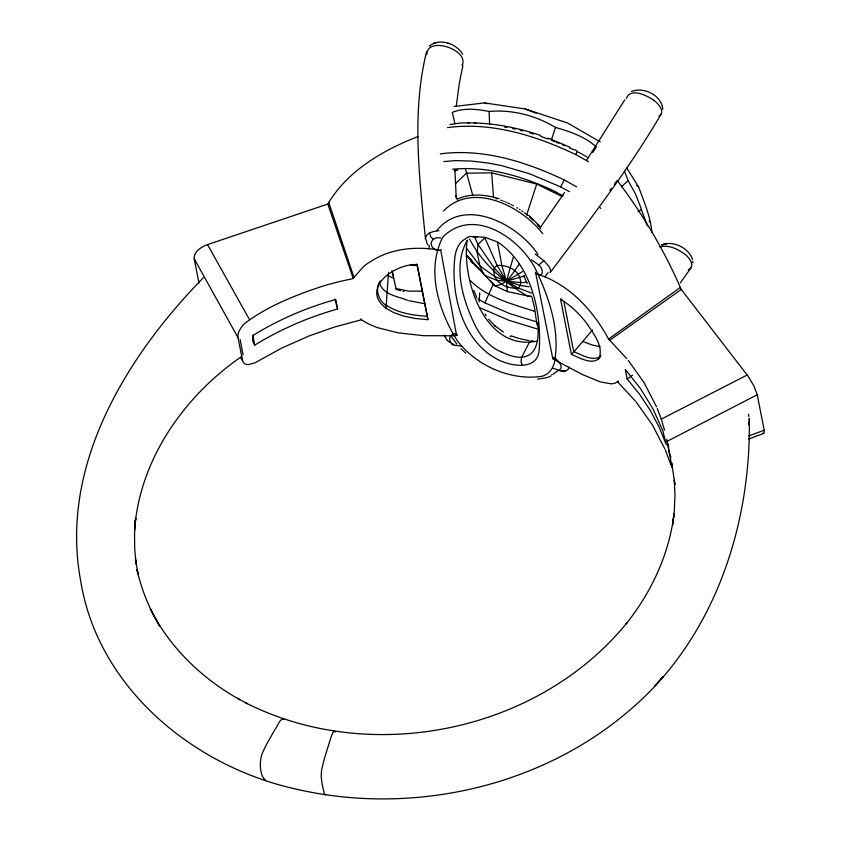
<?xml version="1.0" encoding="UTF-8"?>
<svg xmlns="http://www.w3.org/2000/svg" width="841" height="841" viewBox="0 0 841 841"><rect width="100%" height="100%" fill="white"/><g stroke="black" fill="none" stroke-linecap="round" stroke-linejoin="round"><path stroke-width="1.26" d="M672.064 467.291L667.092 441.336L757.236 394.755L753.904 385.924L748.08 376.211L681.231 289.451C664.485 250.692 642.766 214.098 617.262 180.468L614.308 184.4M552.747 357.856L552.789 358.56M749.205 418.219L749.299 419.112C751.15 525.425 714.366 636.732 632.443 707.838C541.751 787.565 410.955 816.317 294.15 788.658C192.505 765.615 97.766 687.402 80.662 580.774C59.206 465.882 126.203 356.679 203.364 277.688M380.279 280.968C374.382 289.357 378.702 300.7 386.555 305.788M243.081 354.828L240.137 339.585M626.377 98.397C630.393 87.485 646.245 95.117 653.257 99.974M388.542 272.316L385.987 308.237L393.641 312.558L403.564 316.048L415.076 318.455L427.239 319.643M479.149 301.877L479.748 292.889M134.539 530.24L135.643 518.214L134.539 533.562L134.707 548.868L136.137 564.048L135.443 559.318L138.113 574.287L136.988 569.693C141.53 589.636 149.288 608.789 159.811 626.324L150.297 608.852C169.672 647.507 202.092 678.74 239.717 699.607L238.392 698.903L247.243 703.633L245.961 702.96C371.196 766.34 538.503 731.859 627.123 622.603L626.135 623.864C651.418 592.285 669.152 554.145 674.072 513.798L672.653 524.721L674.345 510.582L674.945 495.233L674.293 479.969L674.924 484.658L671.665 462.561M668.301 444.111L668.847 451.081L670.908 457.388M427.386 313.861L427.196 316.3C413.194 315.333 398.571 313.241 386.555 305.483M135.643 518.214L135.254 522.524C142.949 454.497 186.387 394.608 241.766 356.374M456.211 106.408L459.438 82.639L462.886 65.524M466.997 241.052C462.066 280.505 484.784 351.696 537.084 341.152M462.066 65.377C469.919 50.103 427.07 35.364 426.871 54.56M535.496 272.148L552.821 358.792L557.099 361.178M556.3 192.621L563.123 195.722M569.115 367.139C568.495 371.007 564.069 371.648 560.968 370.513M426.597 51.48C411.449 112.978 419.344 176.852 425.462 238.96L426.892 241.682M561.893 298.975L560.59 299.259L571.344 354.324C579.775 357.867 595.281 367.191 600.926 355.428M513.462 256.631L506.429 281.23L507.302 291.575L531.628 296.736M748.784 424.831L749.299 419.112M526.718 214.77L536.716 184.063L491.68 172.857L466.471 173.183L455.401 183.695M551.444 139.743L555.533 127.433C535.706 115.511 512.232 109.372 489.084 111.464C477.047 109.109 463.948 107.637 452.3 112.389L454.949 123.785M493.688 283.406L484.9 302.865L478.087 299.165M588.511 161.714L575.675 154.523C579.68 148.962 573.625 150.613 569.473 147.89M440.306 153.892C482.965 148.153 526.077 161.819 564.248 179.953L560.611 186.881L529.578 173.772L501.478 165.572L487.696 162.954L471.023 161.052L455.244 160.61L443.88 161.609M550.203 272.484C552.022 268.521 546.682 263.948 544.159 261.015M658.871 116.184C666.146 111.832 657.515 102.581 653.352 100.047M441.304 249.43L440.726 250.303L456.621 335.538L452.5 335.727M418.061 136.536C382.928 150.192 347.449 170.712 327.811 204.048L207.548 244.605C201.514 246.791 193.766 251.354 194.197 258.692L198.991 283.081M661.215 114.04C628.669 169.64 589.099 220.647 550.519 272.095L550.519 272.095M624.779 99.806L586.64 160.2M688.369 269.845C695.991 266.166 688.947 256.81 684.164 253.74C677.341 248.82 668.322 244.426 659.817 247.054M436.815 230.571C464.558 195.974 518.203 224.421 537.977 254.434M592.842 152.484L596.353 146.986C585.052 136.61 569.998 131.606 555.533 127.433M440.484 250.324C416.568 245.908 390.371 248.158 369.84 262.119C362.271 265.777 357.982 274.334 351.916 278.918C341.761 280.883 331.722 283.406 321.84 286.434C294.749 295.422 267.259 306.282 244.405 323.69C240.904 327.401 237.372 332.258 238.003 337.64L242.776 361.63L244.71 363.932L248.084 364.679L254.886 362.86L281.703 348.1L309.162 335.906L334.539 327.012L361.346 319.79L368.537 323.964L377.125 327.559L397.74 332.794L423.391 335.675L451.133 335.769M539.975 227.964L564.616 192.484M691.092 267.722L680.38 282.765M519.507 264.021C512.568 272.547 507.249 285.635 494.487 285.593L466.44 255.201L471.812 260.605M535.654 273.325L544.905 276.815L548.038 272.631M609.883 190.297L611.354 188.331M443.543 210.975C472.442 181.172 521.515 206.087 542.718 233.745M592.537 329.893L573.951 351.759C581.867 354.828 591.223 361.062 599.686 356.983M477.373 236.784C474.166 239.286 471.212 233.483 465.536 238.823C458.776 242.271 455.78 249.945 454.907 257.104C450.566 293.782 462.014 340.426 497.063 359.139C510.361 366.361 537.904 371.323 539.197 349.688C541.783 312.579 531.375 264.799 498.314 242.45M535.16 254.003L543.885 260.742L538.692 264.947L531.523 259.795M467.47 240.084C452.879 264.705 462.087 297.315 473.367 321.64C479.086 334.434 488.064 346.503 501.415 351.959M558.424 370.429L552.863 374.287M429.362 46.213C439.212 37.467 456.6 43.564 462.666 54.266M326.003 794.44L325.078 794.713L324.248 793.326L322.271 784.874L321.199 776.842L321.514 770.493L324.342 758.645L331.407 735.991L333.562 731.376L334.487 731.102L335.191 732.175M598.329 359.549C604.931 346.923 592.873 332.847 586.082 322.502C578.965 313.388 570.429 305.304 560.537 299.27M457.493 334.802L456.831 335.37M621.404 186.807L628.122 180.636L624.421 171.154M571.386 354.282L573.762 351.98L563.848 301.467M626.692 358.55L608.569 339.06L680.348 287.412M609.368 340.552L681.231 289.451M627.155 378.986L625.294 369.483L640.453 388.531L652.984 408.957L662.771 430.581L666.272 444.637L659.123 427.091L650.188 410.24L639.507 394.177L627.155 378.986L632.548 375.265M522.597 271.538L506.429 281.23L496.768 280.379L484.164 275.123L479.875 265.924L466.555 248.127M451.175 343.57C452.584 346.166 458.313 345.125 462.045 346.408M618.64 381.047L615.013 383.202L611.47 383.906L600.138 381.867L582.161 374.424L557.226 361.252M440.758 237.94C429.005 235.711 427.743 249.819 439.37 250.544M638.035 211.659L641.368 209.567L640.474 206.665L635.333 193.63L628.122 180.636M254.697 345.178C280.421 329.262 308.479 317.183 337.598 309.004L335.727 299.501C306.576 307.554 278.529 319.643 252.805 335.57L252.71 341.015L254.697 345.178L252.815 334.96M438.897 230.739C433.735 231.222 425.746 232.536 425.462 238.96M456.253 334.855L454.802 335.622M565.488 370.849C561.189 372.71 557.404 368.989 553.189 368.432M664.548 430.203L661.289 419.123L747.186 375.012M631.58 91.427C643.975 86.56 661.878 95.432 662.782 109.435M551.254 374.97L551.812 374.76M661.867 244.826L666.987 243.491L661.856 245.015C672.642 240.021 688.716 247.832 692.574 259.48M524.542 275.964L506.429 281.23L494.96 276.668L479.875 265.924L477.162 252.416L478.014 244.405L474.723 237.257M748.753 435.943L764.196 430.224L757.236 394.755M748.532 439.076L763.239 433.63M550.823 376.137L546.503 377.735L537.567 379.133M671.633 464.495L672.453 464.19M458.009 198.781C471.055 193.02 485.919 194.649 499.186 198.749M265.399 780.028C259.459 775.391 259.449 761.715 261.866 754.335C265.462 745.62 270.424 737.557 275.039 729.357C277.688 726.719 279.696 717.457 284.258 719.391M447.486 127.632C491.596 121.619 536.19 135.79 575.675 154.523M454.066 106.492L484.469 102.907L525.236 108.962L567.559 122.986L600.232 141.908M449.988 124.436L461.11 122.944L469.246 122.86M454.245 170.807L457.777 170.092M559.297 369.977C564.574 366.697 557.11 359.591 553.935 357.309M455.654 333.551C448.873 333.446 447.37 342.571 453.93 344.516M452.584 169.22C488.674 165.793 524.71 176.81 556.91 192.379M473.42 236.447L485.383 237.393L497.735 242.113M422.697 291.186L408.905 291.154L396.058 288.558L396.216 289.346L400.684 290.702M427.932 319.675L417.189 264.621C396.342 263.002 359.443 287.885 385.987 308.237M452.237 335.738L451.333 335.769M531.596 296.2L527.854 296.337C504.327 282.481 482.271 263.601 469.541 239.012M527.013 282.334L520.653 282.555L506.429 281.23L494.182 267.932L478.014 244.405L484.879 237.898L497.136 265.462L506.429 281.23L518.193 288.011L531.701 293.131M417.346 265.598L410.618 265.251M417.052 264.852L412.279 264.516M474.292 122.954C496.894 123.585 519.265 128.2 540.637 135.475M417.378 264.873L412.931 264.568M467.596 122.828L475.838 122.986M424.989 303.759L408.694 300.658M600.053 346.681L592.379 345.052L582.697 341.467M528.947 340.479L521.021 339.06L510.781 335.769M529.105 286.781L520.369 285.414L506.429 281.23L501.888 265.535L497.578 242.818M504.526 127.033L506.902 127.464M403.238 291.28L404.122 291.449M512.863 128.641L515.249 129.157M520.074 130.302L522.482 130.902M535.402 321.504L509.877 313.63L484.9 302.865M536.842 328.852L508.721 320.2L480.369 307.953M534.277 311.191C512.106 304.064 487.601 297.735 470.561 280.831M537.651 274.303C545.052 276.941 542.224 266.923 538.692 264.947M495.938 198.728L496.632 198.918M407.433 300.3C397.257 296 383.433 295.159 379.47 282.986M529.756 132.91L533.404 134.003M388.321 276.027L393.599 278.087M484.469 102.907L486.918 103.706M500.794 200.2L502.182 200.673M540.689 136.368L547.964 138.954M448.032 43.333L448.779 43.595M503.559 201.188L504.243 201.451M548.048 138.103L569.914 147.186M551.591 140.331L555.207 141.751M525.236 108.962L536.085 113.251M510.666 336.789L510.067 336.547M556.406 142.234L558.802 143.222M544.905 276.815C573.068 288.547 594.356 312.642 608.569 339.06M505.62 201.998L506.303 202.282M562.377 144.736L564.753 145.766M507.67 202.87L508.342 203.175M507.302 291.575L494.487 285.593L490.65 280.852M501.509 352.011C530.545 366.129 540.931 350.245 537.462 322.439M509.015 203.48L509.688 203.795M536.716 184.063L561.777 196.374M576.453 151.212L577.315 151.632M564.248 179.953L576.537 186.818M560.611 186.881L569.399 191.664M511.034 204.447L511.696 204.784M762.482 433.241L764.143 433.073L764.196 430.224M578.177 152.074L579.029 152.505M533.688 341.036L531.47 340.7L529.452 342.182L521.609 357.33L521 361.567L522.471 365.404M579.88 152.957L580.721 153.398M512.695 205.309L513.357 205.656M581.562 153.861L582.393 154.324M433.315 239.485L430.897 236.962L429.509 233.094M583.223 154.786L584.043 155.259M584.863 155.743L586.471 156.72M516.879 207.695L517.709 208.2M503.391 332.037L494.361 325.425L494.907 325.94L488.716 319.233M587.26 157.214L588.048 157.709M519.328 209.241L520.137 209.766M449.704 342.361L447.181 340.311M521.725 210.86L522.892 211.69M524.427 212.815L525.93 213.971M481.893 271.622L475.144 265.493L468.279 256.915M526.676 214.56L528.127 215.759M473.22 263.485L470.624 261.246M636.637 185.356L638.624 187.049C644.143 201.756 650.461 216.547 651.87 232.337M529.536 216.967L531.586 218.828M529.052 215.538L539.628 226.071M460.984 348.721L465.777 353.188M532.258 219.448L532.91 220.079M617.515 381.751L635.397 401.062M417.168 264.6L416.789 263.979M446.907 340.027L444.332 335.139M537.241 224.579L538.976 226.565M628.206 360.358L644.111 382.687L656.558 406.855M636.09 401.914L652.395 424.915L664.789 448.821M540.122 227.932L540.679 228.626M599.549 207.012L600.684 208.442M456.873 344.169L451.817 337.262M671.948 467.354L665.305 450.03M626.881 168.137L638.624 187.049M649.21 220.657L650.629 222.844M485.089 313.956L486.214 315.732M427.659 244.689L426.492 242.65M240.6 357.667L242.544 360.8M207.548 244.605L249.483 319.601M194.197 258.692L238.003 337.64M427.932 319.548L417.273 266.04M641.368 209.567L647.402 226.019M537.588 273.514C523.796 240.41 474.335 205.141 442.818 237.067C425.84 269.887 438.603 310.97 457.157 340.552C475.985 365.509 510.172 380.805 541.352 376.39C549.783 374.623 554.471 366.403 555.134 358.371C559.107 329.178 549.762 300.09 537.735 273.83M554.429 359.633L553.893 358.455M455.538 195.543L457.735 200.316M523.859 275.774L527.076 283.501M657.263 408.547L661.289 419.123M473.798 290.429L476.9 297.966M360.968 318.781L361.346 319.79M327.811 204.048L353.273 278.655M328.757 202.45L354.04 277.551M472.842 195.585L465.588 169.388M334.991 298.965L337.598 309.004M532.017 297.714L534.434 307.154L537.042 325.131M748.448 414.098L748.942 416.505M396.216 289.346L392.074 270.844M392.411 272.4L393.273 276.247M666.703 439.444L667.071 441.241M491.68 172.857L493.562 197.519M692.763 261.183L692.858 262.834M456.221 197.887L454.939 170.008M489.084 111.464L489.641 124.521M429.078 244.931L429.225 248.852M520.653 282.555L520.369 285.414L518.193 288.011C506.524 289.43 491.291 281.598 494.182 267.932L497.136 265.462C507.659 264.726 520.547 270.581 520.653 282.555M656.022 684.606L655.002 685.751L663.002 676.826L656.022 684.606M435.974 42.481L433.483 43.406L435.974 42.502"/></g></svg>
